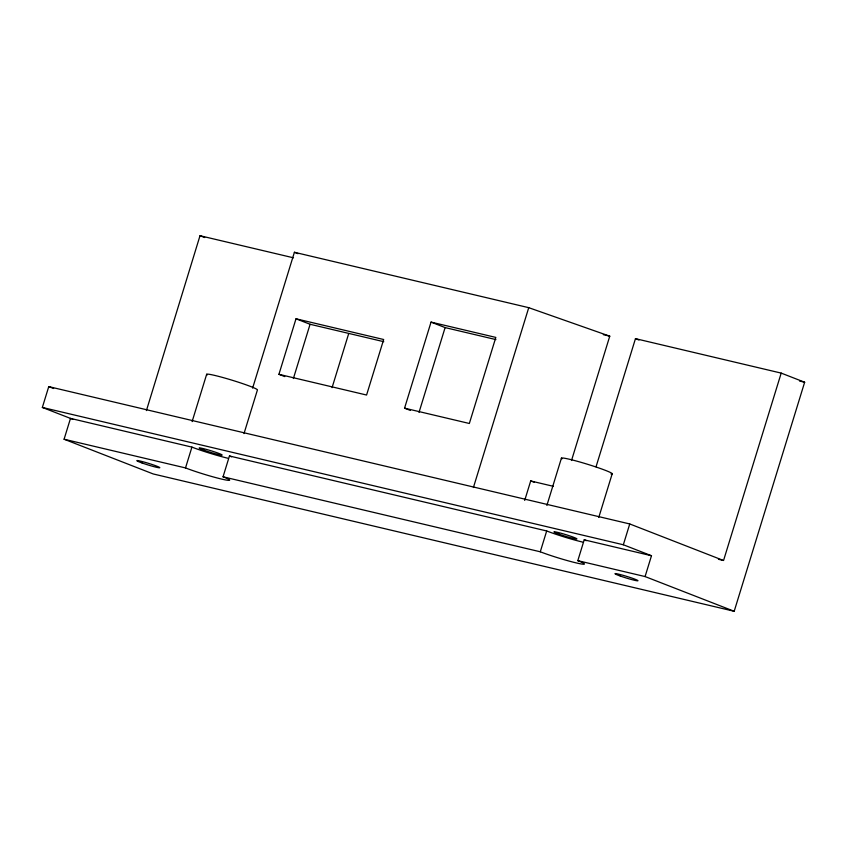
<?xml version="1.0" encoding="UTF-8"?>
<svg xmlns="http://www.w3.org/2000/svg" width="847" height="847" viewBox="0 0 847 847"><rect width="100%" height="100%" fill="white"/><g stroke="black" fill="none" stroke-linecap="round" stroke-linejoin="round"><path stroke-width="1.27" d="M146.415 410.583L200.008 235.72L293.507 257.816M72.927 419.35L42.35 407.439L48.755 386.613L629.745 523.954L723.55 560.502L781.199 373.103L635.462 338.652L596.044 466.771M781.199 373.103L804.65 382.241L734.19 611.28L153.191 473.949L64.086 439.222L70.492 418.397L191.92 447.11A26.575 1.853 17.1 0 0 227.811 458.216M192.11 421.615L206.668 374.279M64.086 439.222L185.514 467.925L191.92 447.11M185.514 467.925A26.575 1.853 17.1 0 0 221.406 479.031A26.575 1.853 17.1 0 0 223.047 476.797L229.452 455.982L546.686 530.963A26.575 1.853 17.1 0 0 582.577 542.069M252.618 388.117L294.407 252.279L528.74 307.673L609.766 336.174L571.513 460.514M244 433.59L257.414 389.991A26.575 1.853 17.1 0 0 229.886 379.541A26.575 1.853 17.1 0 0 207.229 374.956M278.928 374.31L296.005 318.79L383.67 339.509L366.582 395.03L278.928 374.31L284.783 376.597M293.38 378.535L310.076 324.274L296.005 318.79M332.066 387.651L348.71 333.549M404.559 408.169L431.038 322.104L495.823 337.413L469.344 423.479L404.559 408.169L410.424 410.446M419.011 412.404L445.109 327.588L431.038 322.104M473.409 487.523L528.74 307.673M524.695 500.439L530.688 480.958L553.43 486.337M546.866 505.479L561.434 458.142M223.047 476.797L540.28 551.789L546.686 530.963M540.28 551.789A26.575 1.853 17.1 0 0 576.172 562.895A26.575 1.853 17.1 0 0 577.813 560.661L584.218 539.835L651.481 555.738L645.075 576.563L734.19 611.28M598.765 517.453L612.18 473.844M651.481 555.738L623.339 544.769L629.745 523.954M603.329 334.65L609.766 336.174M799.536 381.034L804.65 382.241M445.109 327.588L495.918 339.594M310.076 324.274L383.765 341.69M718.415 559.285L722.269 560.195M42.35 407.439L623.339 544.769M577.813 560.661L645.075 576.563M530.688 480.958L534.425 482.271M635.462 338.652L638.977 340.018M294.407 252.279L298.038 253.698M200.008 235.72L204.699 237.541M48.755 386.613L53.626 388.508M561.995 458.82A26.575 1.853 17.1 0 1 587.977 464.41A26.575 1.853 17.1 0 1 611.015 473.992M584.218 539.835A26.575 1.853 17.1 0 1 586.293 540.672M229.452 455.982A26.575 1.853 17.1 0 1 231.527 456.808M142.137 463.013A12.006 0.836 17.1 0 0 159.797 467.724A12.006 0.836 17.1 0 0 143.048 461.774A12.006 0.836 17.1 0 0 142.137 463.013M620.3 576.045A12.006 0.836 17.1 0 0 637.96 580.746A12.006 0.836 17.1 0 0 621.211 574.806A12.006 0.836 17.1 0 0 620.3 576.045M204.498 450.382A12.006 0.836 17.1 0 0 222.158 455.093A12.006 0.836 17.1 0 0 205.408 449.143A12.006 0.836 17.1 0 0 204.498 450.382M559.264 534.245A12.006 0.836 17.1 0 0 576.923 538.957A12.006 0.836 17.1 0 0 560.174 533.007A12.006 0.836 17.1 0 0 559.264 534.245"/></g></svg>
